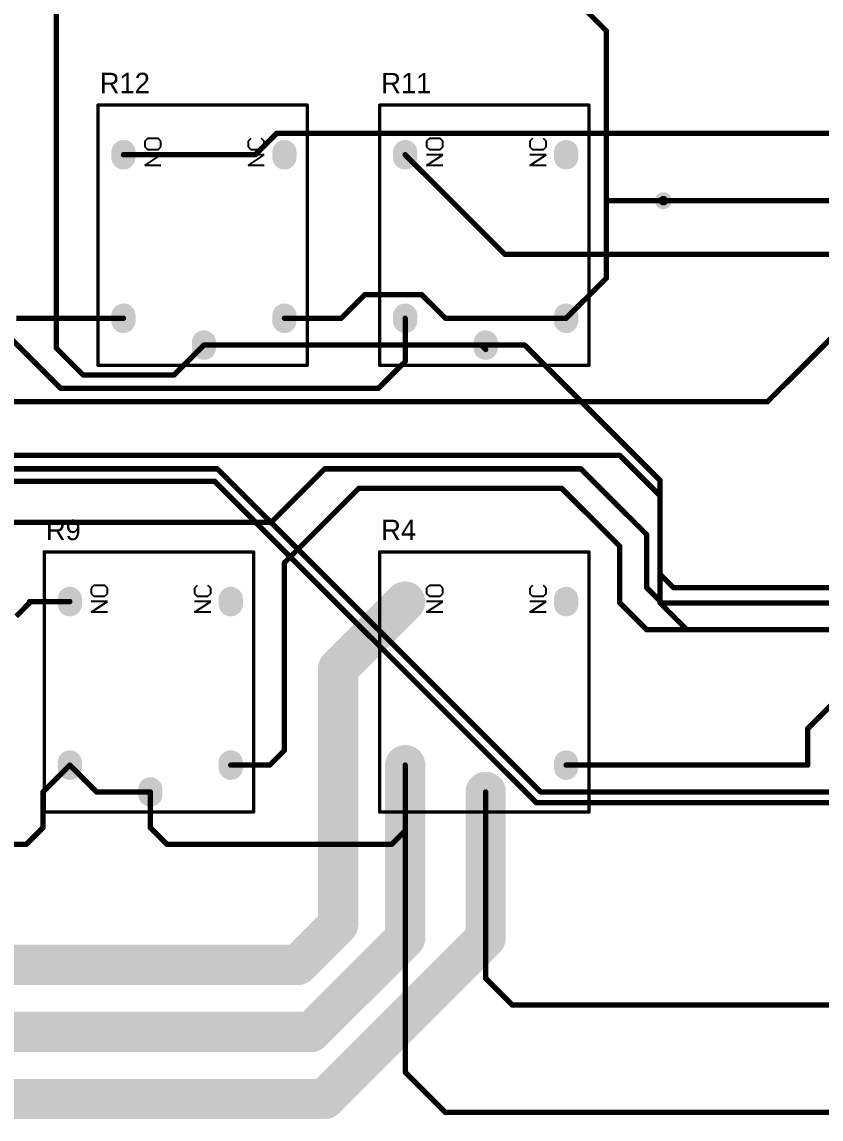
# Model space of a CAD drawing. Header units: millimetres. Extents: x 1.1 to 12.7, y 1.1 to 8.9.
# Drawn here: x 5.545 to 7.89, y 1.093 to 4.315 of the extents above; entities that cross this region are included whole.
import ezdxf

# ---------------------------------------------------------------- set-up
doc = ezdxf.new("R2010")
doc.units = ezdxf.units.MM
doc.header["$MEASUREMENT"] = 0
for name, color, linetype in [('BottomLayer', 5, 'Continuous'), ('BottomSolder', 6, 'Continuous'), ('MultiLayer', 9, 'Continuous'), ('PadHoleLayer', 156, 'Continuous'), ('TopLayer', 1, 'Continuous'), ('TopOverlay', 2, 'Continuous'), ('TopSolder', 216, 'Continuous'), ('ViaHoleLayer', 16, 'Continuous')]:
    doc.layers.add(name, color=color, linetype=linetype)

# ---------------------------------------------------------------- blocks, each defined once
blk = doc.blocks.new('RELAYARP03F_17')
at = {"layer": 'BottomLayer', "const_width": 0.063}
for points in [[(-0.2323, 0.2362), (-0.248, 0.2362)], [(0.248, 0.2362), (0.2323, 0.2362)], [(-0.311, 0), (-0.3268, 0)], [(-0.2323, -0.2362), (-0.248, -0.2362)], [(0.248, -0.2362), (0.2323, -0.2362)]]:
    blk.add_lwpolyline(points, dxfattribs=at)
at = {"layer": 'BottomLayer', "const_width": 0.0315}
for points in [[(-0.2638, 0.2362, 1), (-0.2323, 0.2362, 1)], [(-0.248, 0.2362, 1), (-0.2165, 0.2362, 1)], [(0.2165, 0.2362, 1), (0.248, 0.2362, 1)], [(0.2323, 0.2362, 1), (0.2638, 0.2362, 1)], [(-0.3425, 0, 1), (-0.311, 0, 1)], [(-0.3268, 0, 1), (-0.2953, 0, 1)], [(-0.2638, -0.2362, 1), (-0.2323, -0.2362, 1)], [(-0.248, -0.2362, 1), (-0.2165, -0.2362, 1)], [(0.2165, -0.2362, 1), (0.248, -0.2362, 1)], [(0.2323, -0.2362, 1), (0.2638, -0.2362, 1)]]:
    blk.add_lwpolyline(points, format="xyb", close=True, dxfattribs=at)
at = {"layer": 'BottomSolder', "const_width": 0.071}
for points in [[(-0.2323, 0.2362), (-0.248, 0.2362)], [(0.248, 0.2362), (0.2323, 0.2362)], [(-0.311, 0), (-0.3268, 0)], [(-0.2323, -0.2362), (-0.248, -0.2362)], [(0.248, -0.2362), (0.2323, -0.2362)]]:
    blk.add_lwpolyline(points, dxfattribs=at)
at = {"layer": 'BottomSolder', "const_width": 0.0355}
for points in [[(-0.2658, 0.2362, 1), (-0.2303, 0.2362, 1)], [(-0.25, 0.2362, 1), (-0.2145, 0.2362, 1)], [(0.2145, 0.2362, 1), (0.25, 0.2362, 1)], [(0.2303, 0.2362, 1), (0.2658, 0.2362, 1)], [(-0.3445, 0, 1), (-0.309, 0, 1)], [(-0.3288, 0, 1), (-0.2933, 0, 1)], [(-0.2658, -0.2362, 1), (-0.2303, -0.2362, 1)], [(-0.25, -0.2362, 1), (-0.2145, -0.2362, 1)], [(0.2145, -0.2362, 1), (0.25, -0.2362, 1)], [(0.2303, -0.2362, 1), (0.2658, -0.2362, 1)]]:
    blk.add_lwpolyline(points, format="xyb", close=True, dxfattribs=at)
at = {"layer": 'MultiLayer', "const_width": 0.063}
for points in [[(-0.2323, 0.2362), (-0.248, 0.2362)], [(0.248, 0.2362), (0.2323, 0.2362)], [(-0.311, 0), (-0.3268, 0)], [(-0.2323, -0.2362), (-0.248, -0.2362)], [(0.248, -0.2362), (0.2323, -0.2362)]]:
    blk.add_lwpolyline(points, dxfattribs=at)
at = {"layer": 'MultiLayer', "const_width": 0.0315}
for points in [[(-0.2638, 0.2362, 1), (-0.2323, 0.2362, 1)], [(-0.248, 0.2362, 1), (-0.2165, 0.2362, 1)], [(0.2165, 0.2362, 1), (0.248, 0.2362, 1)], [(0.2323, 0.2362, 1), (0.2638, 0.2362, 1)], [(-0.3425, 0, 1), (-0.311, 0, 1)], [(-0.3268, 0, 1), (-0.2953, 0, 1)], [(-0.2638, -0.2362, 1), (-0.2323, -0.2362, 1)], [(-0.248, -0.2362, 1), (-0.2165, -0.2362, 1)], [(0.2165, -0.2362, 1), (0.248, -0.2362, 1)], [(0.2323, -0.2362, 1), (0.2638, -0.2362, 1)]]:
    blk.add_lwpolyline(points, format="xyb", close=True, dxfattribs=at)
at = {"layer": 'PadHoleLayer', "const_width": 0.0295}
for points in [[(-0.2549, 0.2362, 1), (-0.2254, 0.2362, 1)], [(0.2254, 0.2362, 1), (0.2549, 0.2362, 1)], [(-0.3337, 0, 1), (-0.3041, 0, 1)], [(-0.2549, -0.2362, 1), (-0.2254, -0.2362, 1)], [(0.2254, -0.2362, 1), (0.2549, -0.2362, 1)]]:
    blk.add_lwpolyline(points, format="xyb", close=True, dxfattribs=at)
at = {"layer": 'TopLayer', "const_width": 0.063}
for points in [[(-0.2323, 0.2362), (-0.248, 0.2362)], [(0.248, 0.2362), (0.2323, 0.2362)], [(-0.311, 0), (-0.3268, 0)], [(-0.2323, -0.2362), (-0.248, -0.2362)], [(0.248, -0.2362), (0.2323, -0.2362)]]:
    blk.add_lwpolyline(points, dxfattribs=at)
at = {"layer": 'TopLayer', "const_width": 0.0315}
for points in [[(-0.2638, 0.2362, 1), (-0.2323, 0.2362, 1)], [(-0.248, 0.2362, 1), (-0.2165, 0.2362, 1)], [(0.2165, 0.2362, 1), (0.248, 0.2362, 1)], [(0.2323, 0.2362, 1), (0.2638, 0.2362, 1)], [(-0.3425, 0, 1), (-0.311, 0, 1)], [(-0.3268, 0, 1), (-0.2953, 0, 1)], [(-0.2638, -0.2362, 1), (-0.2323, -0.2362, 1)], [(-0.248, -0.2362, 1), (-0.2165, -0.2362, 1)], [(0.2165, -0.2362, 1), (0.248, -0.2362, 1)], [(0.2323, -0.2362, 1), (0.2638, -0.2362, 1)]]:
    blk.add_lwpolyline(points, format="xyb", close=True, dxfattribs=at)
at = {"layer": 'TopOverlay'}
for p, q in [((0.2087, 0.126), (0.2087, 0.1732)), ((0.2087, 0.1732), (0.2401, 0.126)), ((0.2401, 0.126), (0.2401, 0.1732)), ((0.2638, 0.1732), (0.2559, 0.1653)), ((0.2559, 0.1653), (0.2559, 0.1339)), ((0.2795, 0.1732), (0.2638, 0.1732)), ((0.2874, 0.1653), (0.2795, 0.1732)), ((0.2874, 0.1339), (0.2874, 0.1653)), ((0.2559, 0.1339), (0.2638, 0.126)), ((0.2795, 0.126), (0.2874, 0.1339)), ((0.2638, 0.126), (0.2795, 0.126)), ((0.2087, -0.1772), (0.2087, -0.1299)), ((0.2087, -0.1299), (0.2401, -0.1772)), ((0.2401, -0.1772), (0.2401, -0.1299)), ((0.2638, -0.1299), (0.2559, -0.1378)), ((0.2559, -0.1378), (0.2559, -0.1693)), ((0.2795, -0.1299), (0.2638, -0.1299)), ((0.2874, -0.1378), (0.2795, -0.1299)), ((0.2559, -0.1693), (0.2638, -0.1772)), ((0.2638, -0.1772), (0.2795, -0.1772)), ((0.2795, -0.1772), (0.2874, -0.1693))]:
    blk.add_line(p, q, dxfattribs=at)
at = {"layer": 'TopOverlay', "const_width": 0.01}
for points in [[(-0.378, 0.311), (-0.378, -0.3031)], [(-0.378, 0.311), (0.3858, 0.311)], [(0.3858, 0.311), (0.3858, -0.3031)], [(-0.378, -0.3031), (0.3858, -0.3031)]]:
    blk.add_lwpolyline(points, dxfattribs=at)
at = {"layer": 'TopOverlay', "const_width": 0.005}
for points in [[(-0.3805, 0.311, 1), (-0.3755, 0.311, 1)], [(-0.3805, 0.311, 1), (-0.3755, 0.311, 1)], [(0.3833, 0.311, 1), (0.3883, 0.311, 1)], [(0.3833, 0.311, 1), (0.3883, 0.311, 1)], [(-0.3805, -0.3031, 1), (-0.3755, -0.3031, 1)], [(-0.3805, -0.3031, 1), (-0.3755, -0.3031, 1)], [(0.3833, -0.3031, 1), (0.3883, -0.3031, 1)], [(0.3833, -0.3031, 1), (0.3883, -0.3031, 1)]]:
    blk.add_lwpolyline(points, format="xyb", close=True, dxfattribs=at)
at = {"layer": 'TopSolder', "const_width": 0.071}
for points in [[(-0.2323, 0.2362), (-0.248, 0.2362)], [(0.248, 0.2362), (0.2323, 0.2362)], [(-0.311, 0), (-0.3268, 0)], [(-0.2323, -0.2362), (-0.248, -0.2362)], [(0.248, -0.2362), (0.2323, -0.2362)]]:
    blk.add_lwpolyline(points, dxfattribs=at)
at = {"layer": 'TopSolder', "const_width": 0.0355}
for points in [[(-0.2658, 0.2362, 1), (-0.2303, 0.2362, 1)], [(-0.25, 0.2362, 1), (-0.2145, 0.2362, 1)], [(0.2145, 0.2362, 1), (0.25, 0.2362, 1)], [(0.2303, 0.2362, 1), (0.2658, 0.2362, 1)], [(-0.3445, 0, 1), (-0.309, 0, 1)], [(-0.3288, 0, 1), (-0.2933, 0, 1)], [(-0.2658, -0.2362, 1), (-0.2303, -0.2362, 1)], [(-0.25, -0.2362, 1), (-0.2145, -0.2362, 1)], [(0.2145, -0.2362, 1), (0.25, -0.2362, 1)], [(0.2303, -0.2362, 1), (0.2658, -0.2362, 1)]]:
    blk.add_lwpolyline(points, format="xyb", close=True, dxfattribs=at)
blk = doc.blocks.new('RELAYARP03F_18')
at = {"layer": 'BottomLayer', "const_width": 0.063}
for points in [[(-0.2323, 0.2362), (-0.248, 0.2362)], [(0.248, 0.2362), (0.2323, 0.2362)], [(-0.311, 0), (-0.3268, 0)], [(-0.2323, -0.2362), (-0.248, -0.2362)], [(0.248, -0.2362), (0.2323, -0.2362)]]:
    blk.add_lwpolyline(points, dxfattribs=at)
at = {"layer": 'BottomLayer', "const_width": 0.0315}
for points in [[(-0.2638, 0.2362, 1), (-0.2323, 0.2362, 1)], [(-0.248, 0.2362, 1), (-0.2165, 0.2362, 1)], [(0.2165, 0.2362, 1), (0.248, 0.2362, 1)], [(0.2323, 0.2362, 1), (0.2638, 0.2362, 1)], [(-0.3425, 0, 1), (-0.311, 0, 1)], [(-0.3268, 0, 1), (-0.2953, 0, 1)], [(-0.2638, -0.2362, 1), (-0.2323, -0.2362, 1)], [(-0.248, -0.2362, 1), (-0.2165, -0.2362, 1)], [(0.2165, -0.2362, 1), (0.248, -0.2362, 1)], [(0.2323, -0.2362, 1), (0.2638, -0.2362, 1)]]:
    blk.add_lwpolyline(points, format="xyb", close=True, dxfattribs=at)
at = {"layer": 'BottomSolder', "const_width": 0.071}
for points in [[(-0.2323, 0.2362), (-0.248, 0.2362)], [(0.248, 0.2362), (0.2323, 0.2362)], [(-0.311, 0), (-0.3268, 0)], [(-0.2323, -0.2362), (-0.248, -0.2362)], [(0.248, -0.2362), (0.2323, -0.2362)]]:
    blk.add_lwpolyline(points, dxfattribs=at)
at = {"layer": 'BottomSolder', "const_width": 0.0355}
for points in [[(-0.2658, 0.2362, 1), (-0.2303, 0.2362, 1)], [(-0.25, 0.2362, 1), (-0.2145, 0.2362, 1)], [(0.2145, 0.2362, 1), (0.25, 0.2362, 1)], [(0.2303, 0.2362, 1), (0.2658, 0.2362, 1)], [(-0.3445, 0, 1), (-0.309, 0, 1)], [(-0.3288, 0, 1), (-0.2933, 0, 1)], [(-0.2658, -0.2362, 1), (-0.2303, -0.2362, 1)], [(-0.25, -0.2362, 1), (-0.2145, -0.2362, 1)], [(0.2145, -0.2362, 1), (0.25, -0.2362, 1)], [(0.2303, -0.2362, 1), (0.2658, -0.2362, 1)]]:
    blk.add_lwpolyline(points, format="xyb", close=True, dxfattribs=at)
at = {"layer": 'MultiLayer', "const_width": 0.063}
for points in [[(-0.2323, 0.2362), (-0.248, 0.2362)], [(0.248, 0.2362), (0.2323, 0.2362)], [(-0.311, 0), (-0.3268, 0)], [(-0.2323, -0.2362), (-0.248, -0.2362)], [(0.248, -0.2362), (0.2323, -0.2362)]]:
    blk.add_lwpolyline(points, dxfattribs=at)
at = {"layer": 'MultiLayer', "const_width": 0.0315}
for points in [[(-0.2638, 0.2362, 1), (-0.2323, 0.2362, 1)], [(-0.248, 0.2362, 1), (-0.2165, 0.2362, 1)], [(0.2165, 0.2362, 1), (0.248, 0.2362, 1)], [(0.2323, 0.2362, 1), (0.2638, 0.2362, 1)], [(-0.3425, 0, 1), (-0.311, 0, 1)], [(-0.3268, 0, 1), (-0.2953, 0, 1)], [(-0.2638, -0.2362, 1), (-0.2323, -0.2362, 1)], [(-0.248, -0.2362, 1), (-0.2165, -0.2362, 1)], [(0.2165, -0.2362, 1), (0.248, -0.2362, 1)], [(0.2323, -0.2362, 1), (0.2638, -0.2362, 1)]]:
    blk.add_lwpolyline(points, format="xyb", close=True, dxfattribs=at)
at = {"layer": 'PadHoleLayer', "const_width": 0.0295}
for points in [[(-0.2549, 0.2362, 1), (-0.2254, 0.2362, 1)], [(0.2254, 0.2362, 1), (0.2549, 0.2362, 1)], [(-0.3337, 0, 1), (-0.3041, 0, 1)], [(-0.2549, -0.2362, 1), (-0.2254, -0.2362, 1)], [(0.2254, -0.2362, 1), (0.2549, -0.2362, 1)]]:
    blk.add_lwpolyline(points, format="xyb", close=True, dxfattribs=at)
at = {"layer": 'TopLayer', "const_width": 0.063}
for points in [[(-0.2323, 0.2362), (-0.248, 0.2362)], [(0.248, 0.2362), (0.2323, 0.2362)], [(-0.311, 0), (-0.3268, 0)], [(-0.2323, -0.2362), (-0.248, -0.2362)], [(0.248, -0.2362), (0.2323, -0.2362)]]:
    blk.add_lwpolyline(points, dxfattribs=at)
at = {"layer": 'TopLayer', "const_width": 0.0315}
for points in [[(-0.2638, 0.2362, 1), (-0.2323, 0.2362, 1)], [(-0.248, 0.2362, 1), (-0.2165, 0.2362, 1)], [(0.2165, 0.2362, 1), (0.248, 0.2362, 1)], [(0.2323, 0.2362, 1), (0.2638, 0.2362, 1)], [(-0.3425, 0, 1), (-0.311, 0, 1)], [(-0.3268, 0, 1), (-0.2953, 0, 1)], [(-0.2638, -0.2362, 1), (-0.2323, -0.2362, 1)], [(-0.248, -0.2362, 1), (-0.2165, -0.2362, 1)], [(0.2165, -0.2362, 1), (0.248, -0.2362, 1)], [(0.2323, -0.2362, 1), (0.2638, -0.2362, 1)]]:
    blk.add_lwpolyline(points, format="xyb", close=True, dxfattribs=at)
at = {"layer": 'TopOverlay'}
for p, q in [((0.2087, 0.126), (0.2087, 0.1732)), ((0.2087, 0.1732), (0.2401, 0.126)), ((0.2401, 0.126), (0.2401, 0.1732)), ((0.2638, 0.1732), (0.2559, 0.1653)), ((0.2559, 0.1653), (0.2559, 0.1339)), ((0.2795, 0.1732), (0.2638, 0.1732)), ((0.2874, 0.1653), (0.2795, 0.1732)), ((0.2874, 0.1339), (0.2874, 0.1653)), ((0.2559, 0.1339), (0.2638, 0.126)), ((0.2795, 0.126), (0.2874, 0.1339)), ((0.2638, 0.126), (0.2795, 0.126)), ((0.2087, -0.1772), (0.2087, -0.1299)), ((0.2087, -0.1299), (0.2401, -0.1772)), ((0.2401, -0.1772), (0.2401, -0.1299)), ((0.2638, -0.1299), (0.2559, -0.1378)), ((0.2559, -0.1378), (0.2559, -0.1693)), ((0.2795, -0.1299), (0.2638, -0.1299)), ((0.2874, -0.1378), (0.2795, -0.1299)), ((0.2559, -0.1693), (0.2638, -0.1772)), ((0.2638, -0.1772), (0.2795, -0.1772)), ((0.2795, -0.1772), (0.2874, -0.1693))]:
    blk.add_line(p, q, dxfattribs=at)
at = {"layer": 'TopOverlay', "const_width": 0.01}
for points in [[(-0.378, 0.311), (-0.378, -0.3031)], [(-0.378, 0.311), (0.3858, 0.311)], [(0.3858, 0.311), (0.3858, -0.3031)], [(-0.378, -0.3031), (0.3858, -0.3031)]]:
    blk.add_lwpolyline(points, dxfattribs=at)
at = {"layer": 'TopOverlay', "const_width": 0.005}
for points in [[(-0.3805, 0.311, 1), (-0.3755, 0.311, 1)], [(-0.3805, 0.311, 1), (-0.3755, 0.311, 1)], [(0.3833, 0.311, 1), (0.3883, 0.311, 1)], [(0.3833, 0.311, 1), (0.3883, 0.311, 1)], [(-0.3805, -0.3031, 1), (-0.3755, -0.3031, 1)], [(-0.3805, -0.3031, 1), (-0.3755, -0.3031, 1)], [(0.3833, -0.3031, 1), (0.3883, -0.3031, 1)], [(0.3833, -0.3031, 1), (0.3883, -0.3031, 1)]]:
    blk.add_lwpolyline(points, format="xyb", close=True, dxfattribs=at)
at = {"layer": 'TopSolder', "const_width": 0.071}
for points in [[(-0.2323, 0.2362), (-0.248, 0.2362)], [(0.248, 0.2362), (0.2323, 0.2362)], [(-0.311, 0), (-0.3268, 0)], [(-0.2323, -0.2362), (-0.248, -0.2362)], [(0.248, -0.2362), (0.2323, -0.2362)]]:
    blk.add_lwpolyline(points, dxfattribs=at)
at = {"layer": 'TopSolder', "const_width": 0.0355}
for points in [[(-0.2658, 0.2362, 1), (-0.2303, 0.2362, 1)], [(-0.25, 0.2362, 1), (-0.2145, 0.2362, 1)], [(0.2145, 0.2362, 1), (0.25, 0.2362, 1)], [(0.2303, 0.2362, 1), (0.2658, 0.2362, 1)], [(-0.3445, 0, 1), (-0.309, 0, 1)], [(-0.3288, 0, 1), (-0.2933, 0, 1)], [(-0.2658, -0.2362, 1), (-0.2303, -0.2362, 1)], [(-0.25, -0.2362, 1), (-0.2145, -0.2362, 1)], [(0.2145, -0.2362, 1), (0.25, -0.2362, 1)], [(0.2303, -0.2362, 1), (0.2658, -0.2362, 1)]]:
    blk.add_lwpolyline(points, format="xyb", close=True, dxfattribs=at)
blk = doc.blocks.new('RELAYARP03F_20')
at = {"layer": 'BottomLayer', "const_width": 0.063}
for points in [[(-0.2323, 0.2362), (-0.248, 0.2362)], [(0.248, 0.2362), (0.2323, 0.2362)], [(-0.311, 0), (-0.3268, 0)], [(-0.2323, -0.2362), (-0.248, -0.2362)], [(0.248, -0.2362), (0.2323, -0.2362)]]:
    blk.add_lwpolyline(points, dxfattribs=at)
at = {"layer": 'BottomLayer', "const_width": 0.0315}
for points in [[(-0.2638, 0.2362, 1), (-0.2323, 0.2362, 1)], [(-0.248, 0.2362, 1), (-0.2165, 0.2362, 1)], [(0.2165, 0.2362, 1), (0.248, 0.2362, 1)], [(0.2323, 0.2362, 1), (0.2638, 0.2362, 1)], [(-0.3425, 0, 1), (-0.311, 0, 1)], [(-0.3268, 0, 1), (-0.2953, 0, 1)], [(-0.2638, -0.2362, 1), (-0.2323, -0.2362, 1)], [(-0.248, -0.2362, 1), (-0.2165, -0.2362, 1)], [(0.2165, -0.2362, 1), (0.248, -0.2362, 1)], [(0.2323, -0.2362, 1), (0.2638, -0.2362, 1)]]:
    blk.add_lwpolyline(points, format="xyb", close=True, dxfattribs=at)
at = {"layer": 'BottomSolder', "const_width": 0.071}
for points in [[(-0.2323, 0.2362), (-0.248, 0.2362)], [(0.248, 0.2362), (0.2323, 0.2362)], [(-0.311, 0), (-0.3268, 0)], [(-0.2323, -0.2362), (-0.248, -0.2362)], [(0.248, -0.2362), (0.2323, -0.2362)]]:
    blk.add_lwpolyline(points, dxfattribs=at)
at = {"layer": 'BottomSolder', "const_width": 0.0355}
for points in [[(-0.2658, 0.2362, 1), (-0.2303, 0.2362, 1)], [(-0.25, 0.2362, 1), (-0.2145, 0.2362, 1)], [(0.2145, 0.2362, 1), (0.25, 0.2362, 1)], [(0.2303, 0.2362, 1), (0.2658, 0.2362, 1)], [(-0.3445, 0, 1), (-0.309, 0, 1)], [(-0.3288, 0, 1), (-0.2933, 0, 1)], [(-0.2658, -0.2362, 1), (-0.2303, -0.2362, 1)], [(-0.25, -0.2362, 1), (-0.2145, -0.2362, 1)], [(0.2145, -0.2362, 1), (0.25, -0.2362, 1)], [(0.2303, -0.2362, 1), (0.2658, -0.2362, 1)]]:
    blk.add_lwpolyline(points, format="xyb", close=True, dxfattribs=at)
at = {"layer": 'MultiLayer', "const_width": 0.063}
for points in [[(-0.2323, 0.2362), (-0.248, 0.2362)], [(0.248, 0.2362), (0.2323, 0.2362)], [(-0.311, 0), (-0.3268, 0)], [(-0.2323, -0.2362), (-0.248, -0.2362)], [(0.248, -0.2362), (0.2323, -0.2362)]]:
    blk.add_lwpolyline(points, dxfattribs=at)
at = {"layer": 'MultiLayer', "const_width": 0.0315}
for points in [[(-0.2638, 0.2362, 1), (-0.2323, 0.2362, 1)], [(-0.248, 0.2362, 1), (-0.2165, 0.2362, 1)], [(0.2165, 0.2362, 1), (0.248, 0.2362, 1)], [(0.2323, 0.2362, 1), (0.2638, 0.2362, 1)], [(-0.3425, 0, 1), (-0.311, 0, 1)], [(-0.3268, 0, 1), (-0.2953, 0, 1)], [(-0.2638, -0.2362, 1), (-0.2323, -0.2362, 1)], [(-0.248, -0.2362, 1), (-0.2165, -0.2362, 1)], [(0.2165, -0.2362, 1), (0.248, -0.2362, 1)], [(0.2323, -0.2362, 1), (0.2638, -0.2362, 1)]]:
    blk.add_lwpolyline(points, format="xyb", close=True, dxfattribs=at)
at = {"layer": 'PadHoleLayer', "const_width": 0.0295}
for points in [[(-0.2549, 0.2362, 1), (-0.2254, 0.2362, 1)], [(0.2254, 0.2362, 1), (0.2549, 0.2362, 1)], [(-0.3337, 0, 1), (-0.3041, 0, 1)], [(-0.2549, -0.2362, 1), (-0.2254, -0.2362, 1)], [(0.2254, -0.2362, 1), (0.2549, -0.2362, 1)]]:
    blk.add_lwpolyline(points, format="xyb", close=True, dxfattribs=at)
at = {"layer": 'TopLayer', "const_width": 0.063}
for points in [[(-0.2323, 0.2362), (-0.248, 0.2362)], [(0.248, 0.2362), (0.2323, 0.2362)], [(-0.311, 0), (-0.3268, 0)], [(-0.2323, -0.2362), (-0.248, -0.2362)], [(0.248, -0.2362), (0.2323, -0.2362)]]:
    blk.add_lwpolyline(points, dxfattribs=at)
at = {"layer": 'TopLayer', "const_width": 0.0315}
for points in [[(-0.2638, 0.2362, 1), (-0.2323, 0.2362, 1)], [(-0.248, 0.2362, 1), (-0.2165, 0.2362, 1)], [(0.2165, 0.2362, 1), (0.248, 0.2362, 1)], [(0.2323, 0.2362, 1), (0.2638, 0.2362, 1)], [(-0.3425, 0, 1), (-0.311, 0, 1)], [(-0.3268, 0, 1), (-0.2953, 0, 1)], [(-0.2638, -0.2362, 1), (-0.2323, -0.2362, 1)], [(-0.248, -0.2362, 1), (-0.2165, -0.2362, 1)], [(0.2165, -0.2362, 1), (0.248, -0.2362, 1)], [(0.2323, -0.2362, 1), (0.2638, -0.2362, 1)]]:
    blk.add_lwpolyline(points, format="xyb", close=True, dxfattribs=at)
at = {"layer": 'TopOverlay'}
for p, q in [((0.2087, 0.126), (0.2087, 0.1732)), ((0.2087, 0.1732), (0.2401, 0.126)), ((0.2401, 0.126), (0.2401, 0.1732)), ((0.2638, 0.1732), (0.2559, 0.1653)), ((0.2559, 0.1653), (0.2559, 0.1339)), ((0.2795, 0.1732), (0.2638, 0.1732)), ((0.2874, 0.1653), (0.2795, 0.1732)), ((0.2874, 0.1339), (0.2874, 0.1653)), ((0.2559, 0.1339), (0.2638, 0.126)), ((0.2795, 0.126), (0.2874, 0.1339)), ((0.2638, 0.126), (0.2795, 0.126)), ((0.2087, -0.1772), (0.2087, -0.1299)), ((0.2087, -0.1299), (0.2401, -0.1772)), ((0.2401, -0.1772), (0.2401, -0.1299)), ((0.2638, -0.1299), (0.2559, -0.1378)), ((0.2559, -0.1378), (0.2559, -0.1693)), ((0.2795, -0.1299), (0.2638, -0.1299)), ((0.2874, -0.1378), (0.2795, -0.1299)), ((0.2559, -0.1693), (0.2638, -0.1772)), ((0.2638, -0.1772), (0.2795, -0.1772)), ((0.2795, -0.1772), (0.2874, -0.1693))]:
    blk.add_line(p, q, dxfattribs=at)
at = {"layer": 'TopOverlay', "const_width": 0.01}
for points in [[(-0.378, 0.311), (-0.378, -0.3031)], [(-0.378, 0.311), (0.3858, 0.311)], [(0.3858, 0.311), (0.3858, -0.3031)], [(-0.378, -0.3031), (0.3858, -0.3031)]]:
    blk.add_lwpolyline(points, dxfattribs=at)
at = {"layer": 'TopOverlay', "const_width": 0.005}
for points in [[(-0.3805, 0.311, 1), (-0.3755, 0.311, 1)], [(-0.3805, 0.311, 1), (-0.3755, 0.311, 1)], [(0.3833, 0.311, 1), (0.3883, 0.311, 1)], [(0.3833, 0.311, 1), (0.3883, 0.311, 1)], [(-0.3805, -0.3031, 1), (-0.3755, -0.3031, 1)], [(-0.3805, -0.3031, 1), (-0.3755, -0.3031, 1)], [(0.3833, -0.3031, 1), (0.3883, -0.3031, 1)], [(0.3833, -0.3031, 1), (0.3883, -0.3031, 1)]]:
    blk.add_lwpolyline(points, format="xyb", close=True, dxfattribs=at)
at = {"layer": 'TopSolder', "const_width": 0.071}
for points in [[(-0.2323, 0.2362), (-0.248, 0.2362)], [(0.248, 0.2362), (0.2323, 0.2362)], [(-0.311, 0), (-0.3268, 0)], [(-0.2323, -0.2362), (-0.248, -0.2362)], [(0.248, -0.2362), (0.2323, -0.2362)]]:
    blk.add_lwpolyline(points, dxfattribs=at)
at = {"layer": 'TopSolder', "const_width": 0.0355}
for points in [[(-0.2658, 0.2362, 1), (-0.2303, 0.2362, 1)], [(-0.25, 0.2362, 1), (-0.2145, 0.2362, 1)], [(0.2145, 0.2362, 1), (0.25, 0.2362, 1)], [(0.2303, 0.2362, 1), (0.2658, 0.2362, 1)], [(-0.3445, 0, 1), (-0.309, 0, 1)], [(-0.3288, 0, 1), (-0.2933, 0, 1)], [(-0.2658, -0.2362, 1), (-0.2303, -0.2362, 1)], [(-0.25, -0.2362, 1), (-0.2145, -0.2362, 1)], [(0.2145, -0.2362, 1), (0.25, -0.2362, 1)], [(0.2303, -0.2362, 1), (0.2658, -0.2362, 1)]]:
    blk.add_lwpolyline(points, format="xyb", close=True, dxfattribs=at)
blk = doc.blocks.new('RELAYARP03F_25')
at = {"layer": 'BottomLayer', "const_width": 0.063}
for points in [[(-0.2323, 0.2362), (-0.248, 0.2362)], [(0.248, 0.2362), (0.2323, 0.2362)], [(-0.311, 0), (-0.3268, 0)], [(-0.2323, -0.2362), (-0.248, -0.2362)], [(0.248, -0.2362), (0.2323, -0.2362)]]:
    blk.add_lwpolyline(points, dxfattribs=at)
at = {"layer": 'BottomLayer', "const_width": 0.0315}
for points in [[(-0.2638, 0.2362, 1), (-0.2323, 0.2362, 1)], [(-0.248, 0.2362, 1), (-0.2165, 0.2362, 1)], [(0.2165, 0.2362, 1), (0.248, 0.2362, 1)], [(0.2323, 0.2362, 1), (0.2638, 0.2362, 1)], [(-0.3425, 0, 1), (-0.311, 0, 1)], [(-0.3268, 0, 1), (-0.2953, 0, 1)], [(-0.2638, -0.2362, 1), (-0.2323, -0.2362, 1)], [(-0.248, -0.2362, 1), (-0.2165, -0.2362, 1)], [(0.2165, -0.2362, 1), (0.248, -0.2362, 1)], [(0.2323, -0.2362, 1), (0.2638, -0.2362, 1)]]:
    blk.add_lwpolyline(points, format="xyb", close=True, dxfattribs=at)
at = {"layer": 'BottomSolder', "const_width": 0.071}
for points in [[(-0.2323, 0.2362), (-0.248, 0.2362)], [(0.248, 0.2362), (0.2323, 0.2362)], [(-0.311, 0), (-0.3268, 0)], [(-0.2323, -0.2362), (-0.248, -0.2362)], [(0.248, -0.2362), (0.2323, -0.2362)]]:
    blk.add_lwpolyline(points, dxfattribs=at)
at = {"layer": 'BottomSolder', "const_width": 0.0355}
for points in [[(-0.2658, 0.2362, 1), (-0.2303, 0.2362, 1)], [(-0.25, 0.2362, 1), (-0.2145, 0.2362, 1)], [(0.2145, 0.2362, 1), (0.25, 0.2362, 1)], [(0.2303, 0.2362, 1), (0.2658, 0.2362, 1)], [(-0.3445, 0, 1), (-0.309, 0, 1)], [(-0.3288, 0, 1), (-0.2933, 0, 1)], [(-0.2658, -0.2362, 1), (-0.2303, -0.2362, 1)], [(-0.25, -0.2362, 1), (-0.2145, -0.2362, 1)], [(0.2145, -0.2362, 1), (0.25, -0.2362, 1)], [(0.2303, -0.2362, 1), (0.2658, -0.2362, 1)]]:
    blk.add_lwpolyline(points, format="xyb", close=True, dxfattribs=at)
at = {"layer": 'MultiLayer', "const_width": 0.063}
for points in [[(-0.2323, 0.2362), (-0.248, 0.2362)], [(0.248, 0.2362), (0.2323, 0.2362)], [(-0.311, 0), (-0.3268, 0)], [(-0.2323, -0.2362), (-0.248, -0.2362)], [(0.248, -0.2362), (0.2323, -0.2362)]]:
    blk.add_lwpolyline(points, dxfattribs=at)
at = {"layer": 'MultiLayer', "const_width": 0.0315}
for points in [[(-0.2638, 0.2362, 1), (-0.2323, 0.2362, 1)], [(-0.248, 0.2362, 1), (-0.2165, 0.2362, 1)], [(0.2165, 0.2362, 1), (0.248, 0.2362, 1)], [(0.2323, 0.2362, 1), (0.2638, 0.2362, 1)], [(-0.3425, 0, 1), (-0.311, 0, 1)], [(-0.3268, 0, 1), (-0.2953, 0, 1)], [(-0.2638, -0.2362, 1), (-0.2323, -0.2362, 1)], [(-0.248, -0.2362, 1), (-0.2165, -0.2362, 1)], [(0.2165, -0.2362, 1), (0.248, -0.2362, 1)], [(0.2323, -0.2362, 1), (0.2638, -0.2362, 1)]]:
    blk.add_lwpolyline(points, format="xyb", close=True, dxfattribs=at)
at = {"layer": 'PadHoleLayer', "const_width": 0.0295}
for points in [[(-0.2549, 0.2362, 1), (-0.2254, 0.2362, 1)], [(0.2254, 0.2362, 1), (0.2549, 0.2362, 1)], [(-0.3337, 0, 1), (-0.3041, 0, 1)], [(-0.2549, -0.2362, 1), (-0.2254, -0.2362, 1)], [(0.2254, -0.2362, 1), (0.2549, -0.2362, 1)]]:
    blk.add_lwpolyline(points, format="xyb", close=True, dxfattribs=at)
at = {"layer": 'TopLayer', "const_width": 0.063}
for points in [[(-0.2323, 0.2362), (-0.248, 0.2362)], [(0.248, 0.2362), (0.2323, 0.2362)], [(-0.311, 0), (-0.3268, 0)], [(-0.2323, -0.2362), (-0.248, -0.2362)], [(0.248, -0.2362), (0.2323, -0.2362)]]:
    blk.add_lwpolyline(points, dxfattribs=at)
at = {"layer": 'TopLayer', "const_width": 0.0315}
for points in [[(-0.2638, 0.2362, 1), (-0.2323, 0.2362, 1)], [(-0.248, 0.2362, 1), (-0.2165, 0.2362, 1)], [(0.2165, 0.2362, 1), (0.248, 0.2362, 1)], [(0.2323, 0.2362, 1), (0.2638, 0.2362, 1)], [(-0.3425, 0, 1), (-0.311, 0, 1)], [(-0.3268, 0, 1), (-0.2953, 0, 1)], [(-0.2638, -0.2362, 1), (-0.2323, -0.2362, 1)], [(-0.248, -0.2362, 1), (-0.2165, -0.2362, 1)], [(0.2165, -0.2362, 1), (0.248, -0.2362, 1)], [(0.2323, -0.2362, 1), (0.2638, -0.2362, 1)]]:
    blk.add_lwpolyline(points, format="xyb", close=True, dxfattribs=at)
at = {"layer": 'TopOverlay'}
for p, q in [((0.2087, 0.126), (0.2087, 0.1732)), ((0.2087, 0.1732), (0.2401, 0.126)), ((0.2401, 0.126), (0.2401, 0.1732)), ((0.2638, 0.1732), (0.2559, 0.1653)), ((0.2559, 0.1653), (0.2559, 0.1339)), ((0.2795, 0.1732), (0.2638, 0.1732)), ((0.2874, 0.1653), (0.2795, 0.1732)), ((0.2874, 0.1339), (0.2874, 0.1653)), ((0.2559, 0.1339), (0.2638, 0.126)), ((0.2795, 0.126), (0.2874, 0.1339)), ((0.2638, 0.126), (0.2795, 0.126)), ((0.2087, -0.1772), (0.2087, -0.1299)), ((0.2087, -0.1299), (0.2401, -0.1772)), ((0.2401, -0.1772), (0.2401, -0.1299)), ((0.2638, -0.1299), (0.2559, -0.1378)), ((0.2559, -0.1378), (0.2559, -0.1693)), ((0.2795, -0.1299), (0.2638, -0.1299)), ((0.2874, -0.1378), (0.2795, -0.1299)), ((0.2559, -0.1693), (0.2638, -0.1772)), ((0.2638, -0.1772), (0.2795, -0.1772)), ((0.2795, -0.1772), (0.2874, -0.1693))]:
    blk.add_line(p, q, dxfattribs=at)
at = {"layer": 'TopOverlay', "const_width": 0.01}
for points in [[(-0.378, 0.311), (-0.378, -0.3031)], [(-0.378, 0.311), (0.3858, 0.311)], [(0.3858, 0.311), (0.3858, -0.3031)], [(-0.378, -0.3031), (0.3858, -0.3031)]]:
    blk.add_lwpolyline(points, dxfattribs=at)
at = {"layer": 'TopOverlay', "const_width": 0.005}
for points in [[(-0.3805, 0.311, 1), (-0.3755, 0.311, 1)], [(-0.3805, 0.311, 1), (-0.3755, 0.311, 1)], [(0.3833, 0.311, 1), (0.3883, 0.311, 1)], [(0.3833, 0.311, 1), (0.3883, 0.311, 1)], [(-0.3805, -0.3031, 1), (-0.3755, -0.3031, 1)], [(-0.3805, -0.3031, 1), (-0.3755, -0.3031, 1)], [(0.3833, -0.3031, 1), (0.3883, -0.3031, 1)], [(0.3833, -0.3031, 1), (0.3883, -0.3031, 1)]]:
    blk.add_lwpolyline(points, format="xyb", close=True, dxfattribs=at)
at = {"layer": 'TopSolder', "const_width": 0.071}
for points in [[(-0.2323, 0.2362), (-0.248, 0.2362)], [(0.248, 0.2362), (0.2323, 0.2362)], [(-0.311, 0), (-0.3268, 0)], [(-0.2323, -0.2362), (-0.248, -0.2362)], [(0.248, -0.2362), (0.2323, -0.2362)]]:
    blk.add_lwpolyline(points, dxfattribs=at)
at = {"layer": 'TopSolder', "const_width": 0.0355}
for points in [[(-0.2658, 0.2362, 1), (-0.2303, 0.2362, 1)], [(-0.25, 0.2362, 1), (-0.2145, 0.2362, 1)], [(0.2145, 0.2362, 1), (0.25, 0.2362, 1)], [(0.2303, 0.2362, 1), (0.2658, 0.2362, 1)], [(-0.3445, 0, 1), (-0.309, 0, 1)], [(-0.3288, 0, 1), (-0.2933, 0, 1)], [(-0.2658, -0.2362, 1), (-0.2303, -0.2362, 1)], [(-0.25, -0.2362, 1), (-0.2145, -0.2362, 1)], [(0.2145, -0.2362, 1), (0.25, -0.2362, 1)], [(0.2303, -0.2362, 1), (0.2658, -0.2362, 1)]]:
    blk.add_lwpolyline(points, format="xyb", close=True, dxfattribs=at)

msp = doc.modelspace()

# ---------------------------------------------------------------- linework, layer by layer
at = {"layer": 'BottomLayer', "const_width": 0.0157}
for points in [[(6.2291, 3.9253), (6.2921, 3.9883)], [(6.2921, 3.9883), (9.0908, 3.9883)], [(5.8425, 3.9253), (6.2291, 3.9253)], [(6.6693, 3.9253), (6.9618, 3.6328)], [(7.4173, 3.7903), (7.4268, 3.7903)], [(7.4268, 3.7903), (9.189, 3.7903)], [(5.265, 3.6328), (5.6587, 3.2391)], [(6.9618, 3.6328), (9.2283, 3.6328)], [(7.7323, 3.1997), (8.1177, 3.5852)], [(6.4815, 3.445), (6.5512, 3.5147)], [(6.5512, 3.5147), (6.7177, 3.5147)], [(6.7177, 3.5147), (6.7874, 3.445)], [(5.5283, 3.445), (5.8425, 3.445)], [(6.315, 3.445), (6.4815, 3.445)], [(6.6693, 3.3178), (6.6693, 3.445)], [(6.7874, 3.445), (7.1417, 3.445)], [(6.5906, 3.2391), (6.6693, 3.3178)], [(5.6587, 3.2391), (6.5906, 3.2391)], [(4.8583, 3.1997), (7.7323, 3.1997)], [(4.3465, 3.0422), (7.2992, 3.0422)], [(7.2992, 3.0422), (7.4173, 2.9241)], [(2.6535, 3.0029), (6.1181, 3.0029)], [(6.1181, 3.0029), (7.0669, 2.0541)], [(2.6859, 2.9665), (6.1099, 2.9665)], [(6.1099, 2.9665), (6.1099, 2.9665)], [(6.1099, 2.9665), (7.0539, 2.0226)], [(7.4173, 2.6092), (7.4173, 2.9241)], [(7.4173, 2.6092), (7.4961, 2.5304)], [(7.4961, 2.5304), (8.8135, 2.5304)], [(7.8504, 2.2399), (7.9291, 2.3186)], [(7.8504, 2.1328), (7.8504, 2.2399)], [(5.6063, 2.0541), (5.685, 2.1328)], [(5.685, 2.1328), (5.7638, 2.0541)], [(6.6693, 1.9399), (6.6693, 2.1328)], [(7.1417, 2.1328), (7.8504, 2.1328)], [(5.6063, 1.949), (5.6063, 2.0541)], [(5.7638, 2.0541), (5.9213, 2.0541)], [(5.9213, 1.949), (5.9213, 2.0541)], [(6.9055, 1.5068), (6.9055, 2.0541)], [(7.0539, 2.0226), (8.0406, 2.0226)], [(7.0669, 2.0541), (8.0536, 2.0541)], [(5.5578, 1.9005), (5.6063, 1.949)], [(5.9213, 1.949), (5.9698, 1.9005)], [(6.6299, 1.9005), (6.6693, 1.9399)], [(6.6693, 1.2312), (6.6693, 1.9399)], [(5.1693, 1.9005), (5.5578, 1.9005)], [(5.9698, 1.9005), (6.6299, 1.9005)], [(6.9055, 1.5068), (6.9843, 1.4281)], [(6.9843, 1.4281), (11.2756, 1.4281)], [(6.6693, 1.2312), (6.7874, 1.1131)], [(6.7874, 1.1131), (12.5748, 1.1131)]]:
    msp.add_lwpolyline(points, dxfattribs=at)
at = {"layer": 'BottomLayer'}
for points, const_width in [([(6.2882, 3.9883, 1), (6.2961, 3.9883, 1)], 0.00787), ([(6.2882, 3.9883, 1), (6.2961, 3.9883, 1)], 0.00787), ([(5.8386, 3.9253, 1), (5.8465, 3.9253, 1)], 0.00787), ([(6.2252, 3.9253, 1), (6.2331, 3.9253, 1)], 0.00787), ([(6.2252, 3.9253, 1), (6.2331, 3.9253, 1)], 0.00787), ([(6.6654, 3.9253, 1), (6.6732, 3.9253, 1)], 0.00787), ([(7.4143, 3.7903, 1), (7.4393, 3.7903, 1)], 0.025), ([(7.4134, 3.7903, 1), (7.4213, 3.7903, 1)], 0.00787), ([(7.4228, 3.7903, 1), (7.4307, 3.7903, 1)], 0.00787), ([(7.4228, 3.7903, 1), (7.4307, 3.7903, 1)], 0.00787), ([(6.9579, 3.6328, 1), (6.9658, 3.6328, 1)], 0.00787), ([(6.9579, 3.6328, 1), (6.9658, 3.6328, 1)], 0.00787), ([(6.5472, 3.5147, 1), (6.5551, 3.5147, 1)], 0.00787), ([(6.5472, 3.5147, 1), (6.5551, 3.5147, 1)], 0.00787), ([(6.7138, 3.5147, 1), (6.7217, 3.5147, 1)], 0.00787), ([(6.7138, 3.5147, 1), (6.7217, 3.5147, 1)], 0.00787), ([(5.8386, 3.445, 1), (5.8465, 3.445, 1)], 0.00787), ([(6.311, 3.445, 1), (6.3189, 3.445, 1)], 0.00787), ([(6.4776, 3.445, 1), (6.4854, 3.445, 1)], 0.00787), ([(6.4776, 3.445, 1), (6.4854, 3.445, 1)], 0.00787), ([(6.6654, 3.445, 1), (6.6732, 3.445, 1)], 0.00787), ([(6.7835, 3.445, 1), (6.7913, 3.445, 1)], 0.00787), ([(6.7835, 3.445, 1), (6.7913, 3.445, 1)], 0.00787), ([(7.1378, 3.445, 1), (7.1457, 3.445, 1)], 0.00787), ([(6.6654, 3.3178, 1), (6.6732, 3.3178, 1)], 0.00787), ([(6.6654, 3.3178, 1), (6.6732, 3.3178, 1)], 0.00787), ([(5.6547, 3.2391, 1), (5.6626, 3.2391, 1)], 0.00787), ([(5.6547, 3.2391, 1), (5.6626, 3.2391, 1)], 0.00787), ([(6.5866, 3.2391, 1), (6.5945, 3.2391, 1)], 0.00787), ([(6.5866, 3.2391, 1), (6.5945, 3.2391, 1)], 0.00787), ([(7.7283, 3.1997, 1), (7.7362, 3.1997, 1)], 0.00787), ([(7.7283, 3.1997, 1), (7.7362, 3.1997, 1)], 0.00787), ([(7.2953, 3.0422, 1), (7.3031, 3.0422, 1)], 0.00787), ([(7.2953, 3.0422, 1), (7.3031, 3.0422, 1)], 0.00787), ([(6.1142, 3.0029, 1), (6.122, 3.0029, 1)], 0.00787), ([(6.1142, 3.0029, 1), (6.122, 3.0029, 1)], 0.00787), ([(6.106, 2.9665, 1), (6.1139, 2.9665, 1)], 0.00787), ([(6.106, 2.9665, 1), (6.1139, 2.9665, 1)], 0.00787), ([(6.106, 2.9665, 1), (6.1139, 2.9665, 1)], 0.00787), ([(6.106, 2.9665, 1), (6.1139, 2.9665, 1)], 0.00787), ([(7.4134, 2.9241, 1), (7.4213, 2.9241, 1)], 0.00787), ([(7.4134, 2.9241, 1), (7.4213, 2.9241, 1)], 0.00787), ([(7.4134, 2.6092, 1), (7.4213, 2.6092, 1)], 0.00787), ([(7.4134, 2.6092, 1), (7.4213, 2.6092, 1)], 0.00787), ([(7.4921, 2.5304, 1), (7.5, 2.5304, 1)], 0.00787), ([(7.4921, 2.5304, 1), (7.5, 2.5304, 1)], 0.00787), ([(7.8465, 2.2399, 1), (7.8543, 2.2399, 1)], 0.00787), ([(7.8465, 2.2399, 1), (7.8543, 2.2399, 1)], 0.00787), ([(5.6811, 2.1328, 1), (5.689, 2.1328, 1)], 0.00787), ([(5.6811, 2.1328, 1), (5.689, 2.1328, 1)], 0.00787), ([(6.6654, 2.1328, 1), (6.6732, 2.1328, 1)], 0.00787), ([(7.1378, 2.1328, 1), (7.1457, 2.1328, 1)], 0.00787), ([(7.8465, 2.1328, 1), (7.8543, 2.1328, 1)], 0.00787), ([(7.8465, 2.1328, 1), (7.8543, 2.1328, 1)], 0.00787), ([(5.6024, 2.0541, 1), (5.6102, 2.0541, 1)], 0.00787), ([(5.6024, 2.0541, 1), (5.6102, 2.0541, 1)], 0.00787), ([(5.7598, 2.0541, 1), (5.7677, 2.0541, 1)], 0.00787), ([(5.7598, 2.0541, 1), (5.7677, 2.0541, 1)], 0.00787), ([(5.9173, 2.0541, 1), (5.9252, 2.0541, 1)], 0.00787), ([(5.9173, 2.0541, 1), (5.9252, 2.0541, 1)], 0.00787), ([(6.9016, 2.0541, 1), (6.9094, 2.0541, 1)], 0.00787), ([(7.0499, 2.0226, 1), (7.0578, 2.0226, 1)], 0.00787), ([(7.0499, 2.0226, 1), (7.0578, 2.0226, 1)], 0.00787), ([(7.063, 2.0541, 1), (7.0709, 2.0541, 1)], 0.00787), ([(7.063, 2.0541, 1), (7.0709, 2.0541, 1)], 0.00787), ([(5.6024, 1.949, 1), (5.6102, 1.949, 1)], 0.00787), ([(5.6024, 1.949, 1), (5.6102, 1.949, 1)], 0.00787), ([(5.9173, 1.949, 1), (5.9252, 1.949, 1)], 0.00787), ([(5.9173, 1.949, 1), (5.9252, 1.949, 1)], 0.00787), ([(6.6654, 1.9399, 1), (6.6732, 1.9399, 1)], 0.00787), ([(6.6654, 1.9399, 1), (6.6732, 1.9399, 1)], 0.00787), ([(6.6654, 1.9399, 1), (6.6732, 1.9399, 1)], 0.00787), ([(5.5539, 1.9005, 1), (5.5617, 1.9005, 1)], 0.00787), ([(5.5539, 1.9005, 1), (5.5617, 1.9005, 1)], 0.00787), ([(5.9658, 1.9005, 1), (5.9737, 1.9005, 1)], 0.00787), ([(5.9658, 1.9005, 1), (5.9737, 1.9005, 1)], 0.00787), ([(6.626, 1.9005, 1), (6.6339, 1.9005, 1)], 0.00787), ([(6.626, 1.9005, 1), (6.6339, 1.9005, 1)], 0.00787), ([(6.9016, 1.5068, 1), (6.9094, 1.5068, 1)], 0.00787), ([(6.9016, 1.5068, 1), (6.9094, 1.5068, 1)], 0.00787), ([(6.9803, 1.4281, 1), (6.9882, 1.4281, 1)], 0.00787), ([(6.9803, 1.4281, 1), (6.9882, 1.4281, 1)], 0.00787), ([(6.6654, 1.2312, 1), (6.6732, 1.2312, 1)], 0.00787), ([(6.6654, 1.2312, 1), (6.6732, 1.2312, 1)], 0.00787), ([(6.7835, 1.1131, 1), (6.7913, 1.1131, 1)], 0.00787), ([(6.7835, 1.1131, 1), (6.7913, 1.1131, 1)], 0.00787)]:
    msp.add_lwpolyline(points, format="xyb", close=True, dxfattribs=dict(at, const_width=const_width))
at = {"layer": 'MultiLayer', "const_width": 0.025}
msp.add_lwpolyline([(7.4143, 3.7903, 1), (7.4393, 3.7903, 1)], format="xyb", close=True, dxfattribs=at)
at = {"layer": 'TopLayer'}
for points, const_width in [([(5.6457, 3.3572), (5.6457, 4.4521)], 0.0157), ([(7.1638, 4.3852), (7.2598, 4.2891)], 0.0157), ([(7.2598, 3.7903), (7.2598, 4.2891)], 0.0157), ([(7.2598, 3.5631), (7.2598, 3.7903)], 0.0157), ([(7.2598, 3.7903), (7.4268, 3.7903)], 0.0157), ([(7.1417, 3.445), (7.2598, 3.5631)], 0.0157), ([(5.6457, 3.3572), (5.7244, 3.2785)], 0.0157), ([(5.9909, 3.2785), (6.0787, 3.3663)], 0.0157), ([(6.0787, 3.3663), (6.8925, 3.3663)], 0.0157), ([(6.8925, 3.3663), (6.9055, 3.3533)], 0.0157), ([(6.8925, 3.3663), (6.9055, 3.3663)], 0.0157), ([(6.9055, 3.3663), (7.02, 3.3663)], 0.0157), ([(7.02, 3.3663), (7.4173, 2.969)], 0.0157), ([(5.7244, 3.2785), (5.9909, 3.2785)], 0.0157), ([(6.2756, 2.8454), (6.4331, 3.0029)], 0.0157), ([(6.4331, 3.0029), (7.185, 3.0029)], 0.0157), ([(7.185, 3.0029), (7.378, 2.81)], 0.0157), ([(7.4173, 2.6934), (7.4173, 2.969)], 0.0157), ([(6.315, 2.7273), (6.5335, 2.9458)], 0.0157), ([(6.5335, 2.9458), (7.1287, 2.9458)], 0.0157), ([(7.1287, 2.9458), (7.2992, 2.7753)], 0.0157), ([(5.4882, 2.8454), (6.2756, 2.8454)], 0.0157), ([(7.378, 2.654), (7.378, 2.81)], 0.0157), ([(7.2992, 2.6092), (7.2992, 2.7753)], 0.0157), ([(6.315, 2.1761), (6.315, 2.7273)], 0.0157), ([(7.4173, 2.6934), (7.4567, 2.654)], 0.0157), ([(6.4724, 2.4163), (6.6693, 2.6131)], 0.1181), ([(7.378, 2.654), (7.4228, 2.6092)], 0.0157), ([(7.4567, 2.654), (7.9685, 2.654)], 0.0157), ([(5.5276, 2.5698), (5.5669, 2.6092)], 0.0157), ([(5.5669, 2.6092), (5.5669, 2.6131)], 0.0157), ([(5.5669, 2.6131), (5.685, 2.6131)], 0.0157), ([(7.2992, 2.6092), (7.378, 2.5304)], 0.0157), ([(7.4228, 2.6092), (8.0472, 2.6092)], 0.0157), ([(7.378, 2.5304), (8.5346, 2.5304)], 0.0157), ([(6.4724, 1.6643), (6.4724, 2.4163)], 0.1181), ([(6.6693, 1.6249), (6.6693, 2.1328)], 0.1181), ([(6.2717, 2.1328), (6.315, 2.1761)], 0.0157), ([(6.1575, 2.1328), (6.2717, 2.1328)], 0.0157), ([(6.9055, 1.6249), (6.9055, 2.0541)], 0.1181), ([(6.3543, 1.5462), (6.4724, 1.6643)], 0.1181), ([(6.3937, 1.3493), (6.6693, 1.6249)], 0.1181), ([(6.4331, 1.1525), (6.9055, 1.6249)], 0.1181), ([(2.8504, 1.5462), (6.3543, 1.5462)], 0.1181), ([(3.874, 1.3493), (6.3937, 1.3493)], 0.1181), ([(2.6142, 1.1525), (6.4331, 1.1525)], 0.1181)]:
    msp.add_lwpolyline(points, dxfattribs=dict(at, const_width=const_width))
for points, const_width in [([(7.2559, 4.2891, 1), (7.2638, 4.2891, 1)], 0.00787), ([(7.2559, 4.2891, 1), (7.2638, 4.2891, 1)], 0.00787), ([(7.4143, 3.7903, 1), (7.4393, 3.7903, 1)], 0.025), ([(7.2559, 3.7903, 1), (7.2638, 3.7903, 1)], 0.00787), ([(7.2559, 3.7903, 1), (7.2638, 3.7903, 1)], 0.00787), ([(7.2559, 3.7903, 1), (7.2638, 3.7903, 1)], 0.00787), ([(7.4228, 3.7903, 1), (7.4307, 3.7903, 1)], 0.00787), ([(7.2559, 3.5631, 1), (7.2638, 3.5631, 1)], 0.00787), ([(7.2559, 3.5631, 1), (7.2638, 3.5631, 1)], 0.00787), ([(7.1378, 3.445, 1), (7.1457, 3.445, 1)], 0.00787), ([(5.6417, 3.3572, 1), (5.6496, 3.3572, 1)], 0.00787), ([(5.6417, 3.3572, 1), (5.6496, 3.3572, 1)], 0.00787), ([(6.0748, 3.3663, 1), (6.0827, 3.3663, 1)], 0.00787), ([(6.0748, 3.3663, 1), (6.0827, 3.3663, 1)], 0.00787), ([(6.8886, 3.3663, 1), (6.8964, 3.3663, 1)], 0.00787), ([(6.8886, 3.3663, 1), (6.8964, 3.3663, 1)], 0.00787), ([(6.8886, 3.3663, 1), (6.8964, 3.3663, 1)], 0.00787), ([(6.9016, 3.3663, 1), (6.9094, 3.3663, 1)], 0.00787), ([(6.9016, 3.3663, 1), (6.9094, 3.3663, 1)], 0.00787), ([(6.9016, 3.3533, 1), (6.9094, 3.3533, 1)], 0.00787), ([(7.0161, 3.3663, 1), (7.024, 3.3663, 1)], 0.00787), ([(7.0161, 3.3663, 1), (7.024, 3.3663, 1)], 0.00787), ([(5.7205, 3.2785, 1), (5.7283, 3.2785, 1)], 0.00787), ([(5.7205, 3.2785, 1), (5.7283, 3.2785, 1)], 0.00787), ([(5.987, 3.2785, 1), (5.9949, 3.2785, 1)], 0.00787), ([(5.987, 3.2785, 1), (5.9949, 3.2785, 1)], 0.00787), ([(6.4291, 3.0029, 1), (6.437, 3.0029, 1)], 0.00787), ([(6.4291, 3.0029, 1), (6.437, 3.0029, 1)], 0.00787), ([(7.1811, 3.0029, 1), (7.189, 3.0029, 1)], 0.00787), ([(7.1811, 3.0029, 1), (7.189, 3.0029, 1)], 0.00787), ([(7.4134, 2.969, 1), (7.4213, 2.969, 1)], 0.00787), ([(7.4134, 2.969, 1), (7.4213, 2.969, 1)], 0.00787), ([(6.5295, 2.9458, 1), (6.5374, 2.9458, 1)], 0.00787), ([(6.5295, 2.9458, 1), (6.5374, 2.9458, 1)], 0.00787), ([(7.1248, 2.9458, 1), (7.1326, 2.9458, 1)], 0.00787), ([(7.1248, 2.9458, 1), (7.1326, 2.9458, 1)], 0.00787), ([(6.2717, 2.8454, 1), (6.2795, 2.8454, 1)], 0.00787), ([(6.2717, 2.8454, 1), (6.2795, 2.8454, 1)], 0.00787), ([(7.374, 2.81, 1), (7.3819, 2.81, 1)], 0.00787), ([(7.374, 2.81, 1), (7.3819, 2.81, 1)], 0.00787), ([(7.2953, 2.7753, 1), (7.3031, 2.7753, 1)], 0.00787), ([(7.2953, 2.7753, 1), (7.3031, 2.7753, 1)], 0.00787), ([(6.311, 2.7273, 1), (6.3189, 2.7273, 1)], 0.00787), ([(6.311, 2.7273, 1), (6.3189, 2.7273, 1)], 0.00787), ([(7.4134, 2.6934, 1), (7.4213, 2.6934, 1)], 0.00787), ([(7.4134, 2.6934, 1), (7.4213, 2.6934, 1)], 0.00787), ([(6.6398, 2.6131, 1), (6.6988, 2.6131, 1)], 0.0591), ([(7.374, 2.654, 1), (7.3819, 2.654, 1)], 0.00787), ([(7.374, 2.654, 1), (7.3819, 2.654, 1)], 0.00787), ([(7.4528, 2.654, 1), (7.4606, 2.654, 1)], 0.00787), ([(7.4528, 2.654, 1), (7.4606, 2.654, 1)], 0.00787), ([(5.563, 2.6131, 1), (5.5709, 2.6131, 1)], 0.00787), ([(5.563, 2.6131, 1), (5.5709, 2.6131, 1)], 0.00787), ([(5.563, 2.6092, 1), (5.5709, 2.6092, 1)], 0.00787), ([(5.563, 2.6092, 1), (5.5709, 2.6092, 1)], 0.00787), ([(5.6811, 2.6131, 1), (5.689, 2.6131, 1)], 0.00787), ([(7.2953, 2.6092, 1), (7.3031, 2.6092, 1)], 0.00787), ([(7.2953, 2.6092, 1), (7.3031, 2.6092, 1)], 0.00787), ([(7.4188, 2.6092, 1), (7.4267, 2.6092, 1)], 0.00787), ([(7.4188, 2.6092, 1), (7.4267, 2.6092, 1)], 0.00787), ([(7.374, 2.5304, 1), (7.3819, 2.5304, 1)], 0.00787), ([(7.374, 2.5304, 1), (7.3819, 2.5304, 1)], 0.00787), ([(6.4429, 2.4163, 1), (6.502, 2.4163, 1)], 0.0591), ([(6.4429, 2.4163, 1), (6.502, 2.4163, 1)], 0.0591), ([(6.6398, 2.1328, 1), (6.6988, 2.1328, 1)], 0.0591), ([(6.311, 2.1761, 1), (6.3189, 2.1761, 1)], 0.00787), ([(6.311, 2.1761, 1), (6.3189, 2.1761, 1)], 0.00787), ([(6.1535, 2.1328, 1), (6.1614, 2.1328, 1)], 0.00787), ([(6.2677, 2.1328, 1), (6.2756, 2.1328, 1)], 0.00787), ([(6.2677, 2.1328, 1), (6.2756, 2.1328, 1)], 0.00787), ([(6.876, 2.0541, 1), (6.935, 2.0541, 1)], 0.0591), ([(6.4429, 1.6643, 1), (6.502, 1.6643, 1)], 0.0591), ([(6.4429, 1.6643, 1), (6.502, 1.6643, 1)], 0.0591), ([(6.6398, 1.6249, 1), (6.6988, 1.6249, 1)], 0.0591), ([(6.6398, 1.6249, 1), (6.6988, 1.6249, 1)], 0.0591), ([(6.876, 1.6249, 1), (6.935, 1.6249, 1)], 0.0591), ([(6.876, 1.6249, 1), (6.935, 1.6249, 1)], 0.0591), ([(6.3248, 1.5462, 1), (6.3839, 1.5462, 1)], 0.0591), ([(6.3248, 1.5462, 1), (6.3839, 1.5462, 1)], 0.0591), ([(6.3642, 1.3493, 1), (6.4232, 1.3493, 1)], 0.0591), ([(6.3642, 1.3493, 1), (6.4232, 1.3493, 1)], 0.0591), ([(6.4035, 1.1525, 1), (6.4626, 1.1525, 1)], 0.0591), ([(6.4035, 1.1525, 1), (6.4626, 1.1525, 1)], 0.0591)]:
    msp.add_lwpolyline(points, format="xyb", close=True, dxfattribs=dict(at, const_width=const_width))
at = {"layer": 'ViaHoleLayer', "const_width": 0.014}
msp.add_lwpolyline([(7.4198, 3.7903, 1), (7.4338, 3.7903, 1)], format="xyb", close=True, dxfattribs=at)

# ---------------------------------------------------------------- block references
at = {"rotation": 90}
for name, p in [('RELAYARP03F_17', (6.0787, 3.6852)), ('RELAYARP03F_18', (6.9055, 3.6852)), ('RELAYARP03F_20', (5.9213, 2.373)), ('RELAYARP03F_25', (6.9055, 2.373))]:
    msp.add_blockref(name, p, dxfattribs=at)

# ---------------------------------------------------------------- texts
at = {"layer": 'TopOverlay'}
for s, p in [('R12', (5.773, 4.106)), ('R11', (6.599, 4.1057)), ('R9', (5.6148, 2.7935)), ('R4', (6.599, 2.7935))]:
    msp.add_text(s, height=0.06, dxfattribs=at).set_placement(p)

doc.saveas('drawing.dxf')
